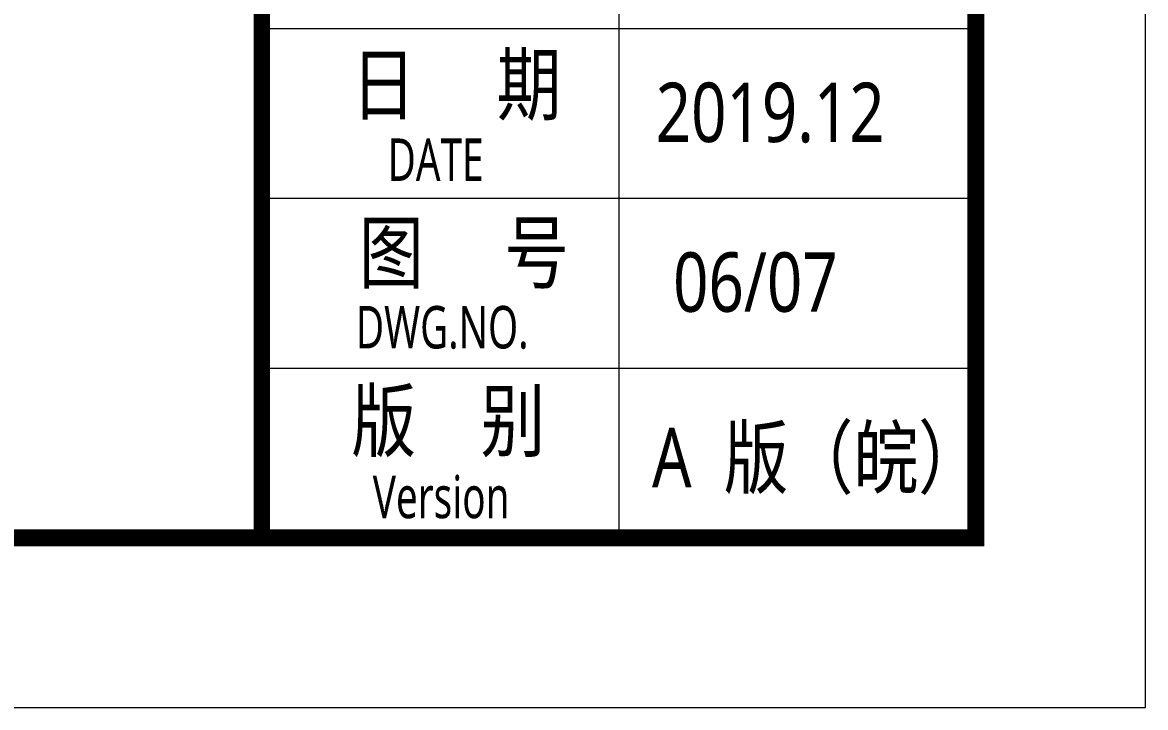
# Model space of a CAD drawing. Header units: inches. Extents: x -3272461 to -2504170, y 403793 to 1071042.
# Drawn here: x -2950633 to -2940702, y 565131 to 571184 of the extents above; entities that cross this region are included whole.
import ezdxf
from ezdxf.enums import TextEntityAlignment as Align

# ---------------------------------------------------------------- set-up
doc = ezdxf.new("R2010")
doc.units = ezdxf.units.IN
doc.header["$LTSCALE"] = 1000
doc.header["$MEASUREMENT"] = 0
doc.layers.get('0').update_dxf_attribs({"lineweight": 18})
doc.layers.add('0-TK', color=4, linetype='Continuous', lineweight=18)
doc.layers.add('PUB_TITLE', color=153, linetype='Continuous', lineweight=18)
doc.styles.add('-黑体', font='', dxfattribs={"width": 0.7})
doc.styles.get('-黑体').set_extended_font_data('微软雅黑')

msp = doc.modelspace()

# ---------------------------------------------------------------- linework, layer by layer
at = {"layer": '0-TK'}
msp.add_lwpolyline([(-2948516.4, 566630.6, 144, 144, 0), (-2948516.4, 626630.6, 144, 144, 0)], format="xyseb", dxfattribs=at)
at = {"layer": 'PUB_TITLE'}
for p, q in [((-2945359.3, 585806.8), (-2945359.3, 566630.6)), ((-2948516.4, 571130.6), (-2942202.2, 571130.6)), ((-2948516.4, 569630.6), (-2942202.2, 569630.6)), ((-2948516.4, 568130.6), (-2942202.2, 568130.6)), ((-2948516.4, 566630.6), (-2942202.2, 566630.6))]:
    msp.add_line(p, q, dxfattribs=at)
msp.add_lwpolyline([(-2940702.2, 565130.6), (-2940702.2, 628130.6), (-3029802.2, 628130.6), (-3029802.2, 565130.6)], close=True, dxfattribs=at)
msp.add_lwpolyline([(-2942202.2, 566630.6, 150, 150, 0), (-2942202.2, 626630.6, 150, 150, 0), (-3026052.2, 626630.6, 150, 150, 0), (-3026052.2, 566630.6, 150, 150, 0)], format="xyseb", close=True, dxfattribs=at)

# ---------------------------------------------------------------- texts
at = {"color": 1, "style": '-黑体', "width": 0.8}
msp.add_text('2019.12', height=525, dxfattribs=at).set_placement((-2945033.1, 570127.7))
at = {"style": '-黑体', "width": 0.7}
for s, p in [('DATE', (-2947403.7, 569971.7)), ('DWG.NO.', (-2947684.1, 568491.5)), ('Version', (-2947535.3, 566991.4))]:
    msp.add_text(s, height=375, dxfattribs=at).set_placement(p, align=Align.MIDDLE_LEFT)
at = {"style": '-黑体', "width": 0.8}
msp.add_text('06/07', height=525, dxfattribs=at).set_placement((-2944879.5, 568627.7))
at = {"char_height": 525, "style": '-黑体'}
for s, insert, width, attachment_point in [('{\\W0.8;日     期}', (-2947725.3, 570606.9), 2715.869, 4), ('{\\W0.8;图     号}', (-2946728.1, 569123), 2828.024, 5), ('{\\W0.8;版    别}', (-2946866.9, 567634.5), 2580.102, 5), ('{\\W0.8;A  版（皖）}', (-2945065.8, 567008.3), 3857.274, 7)]:
    msp.add_mtext(s, dxfattribs=dict(at, insert=insert, width=width, attachment_point=attachment_point))

doc.saveas('drawing.dxf')
